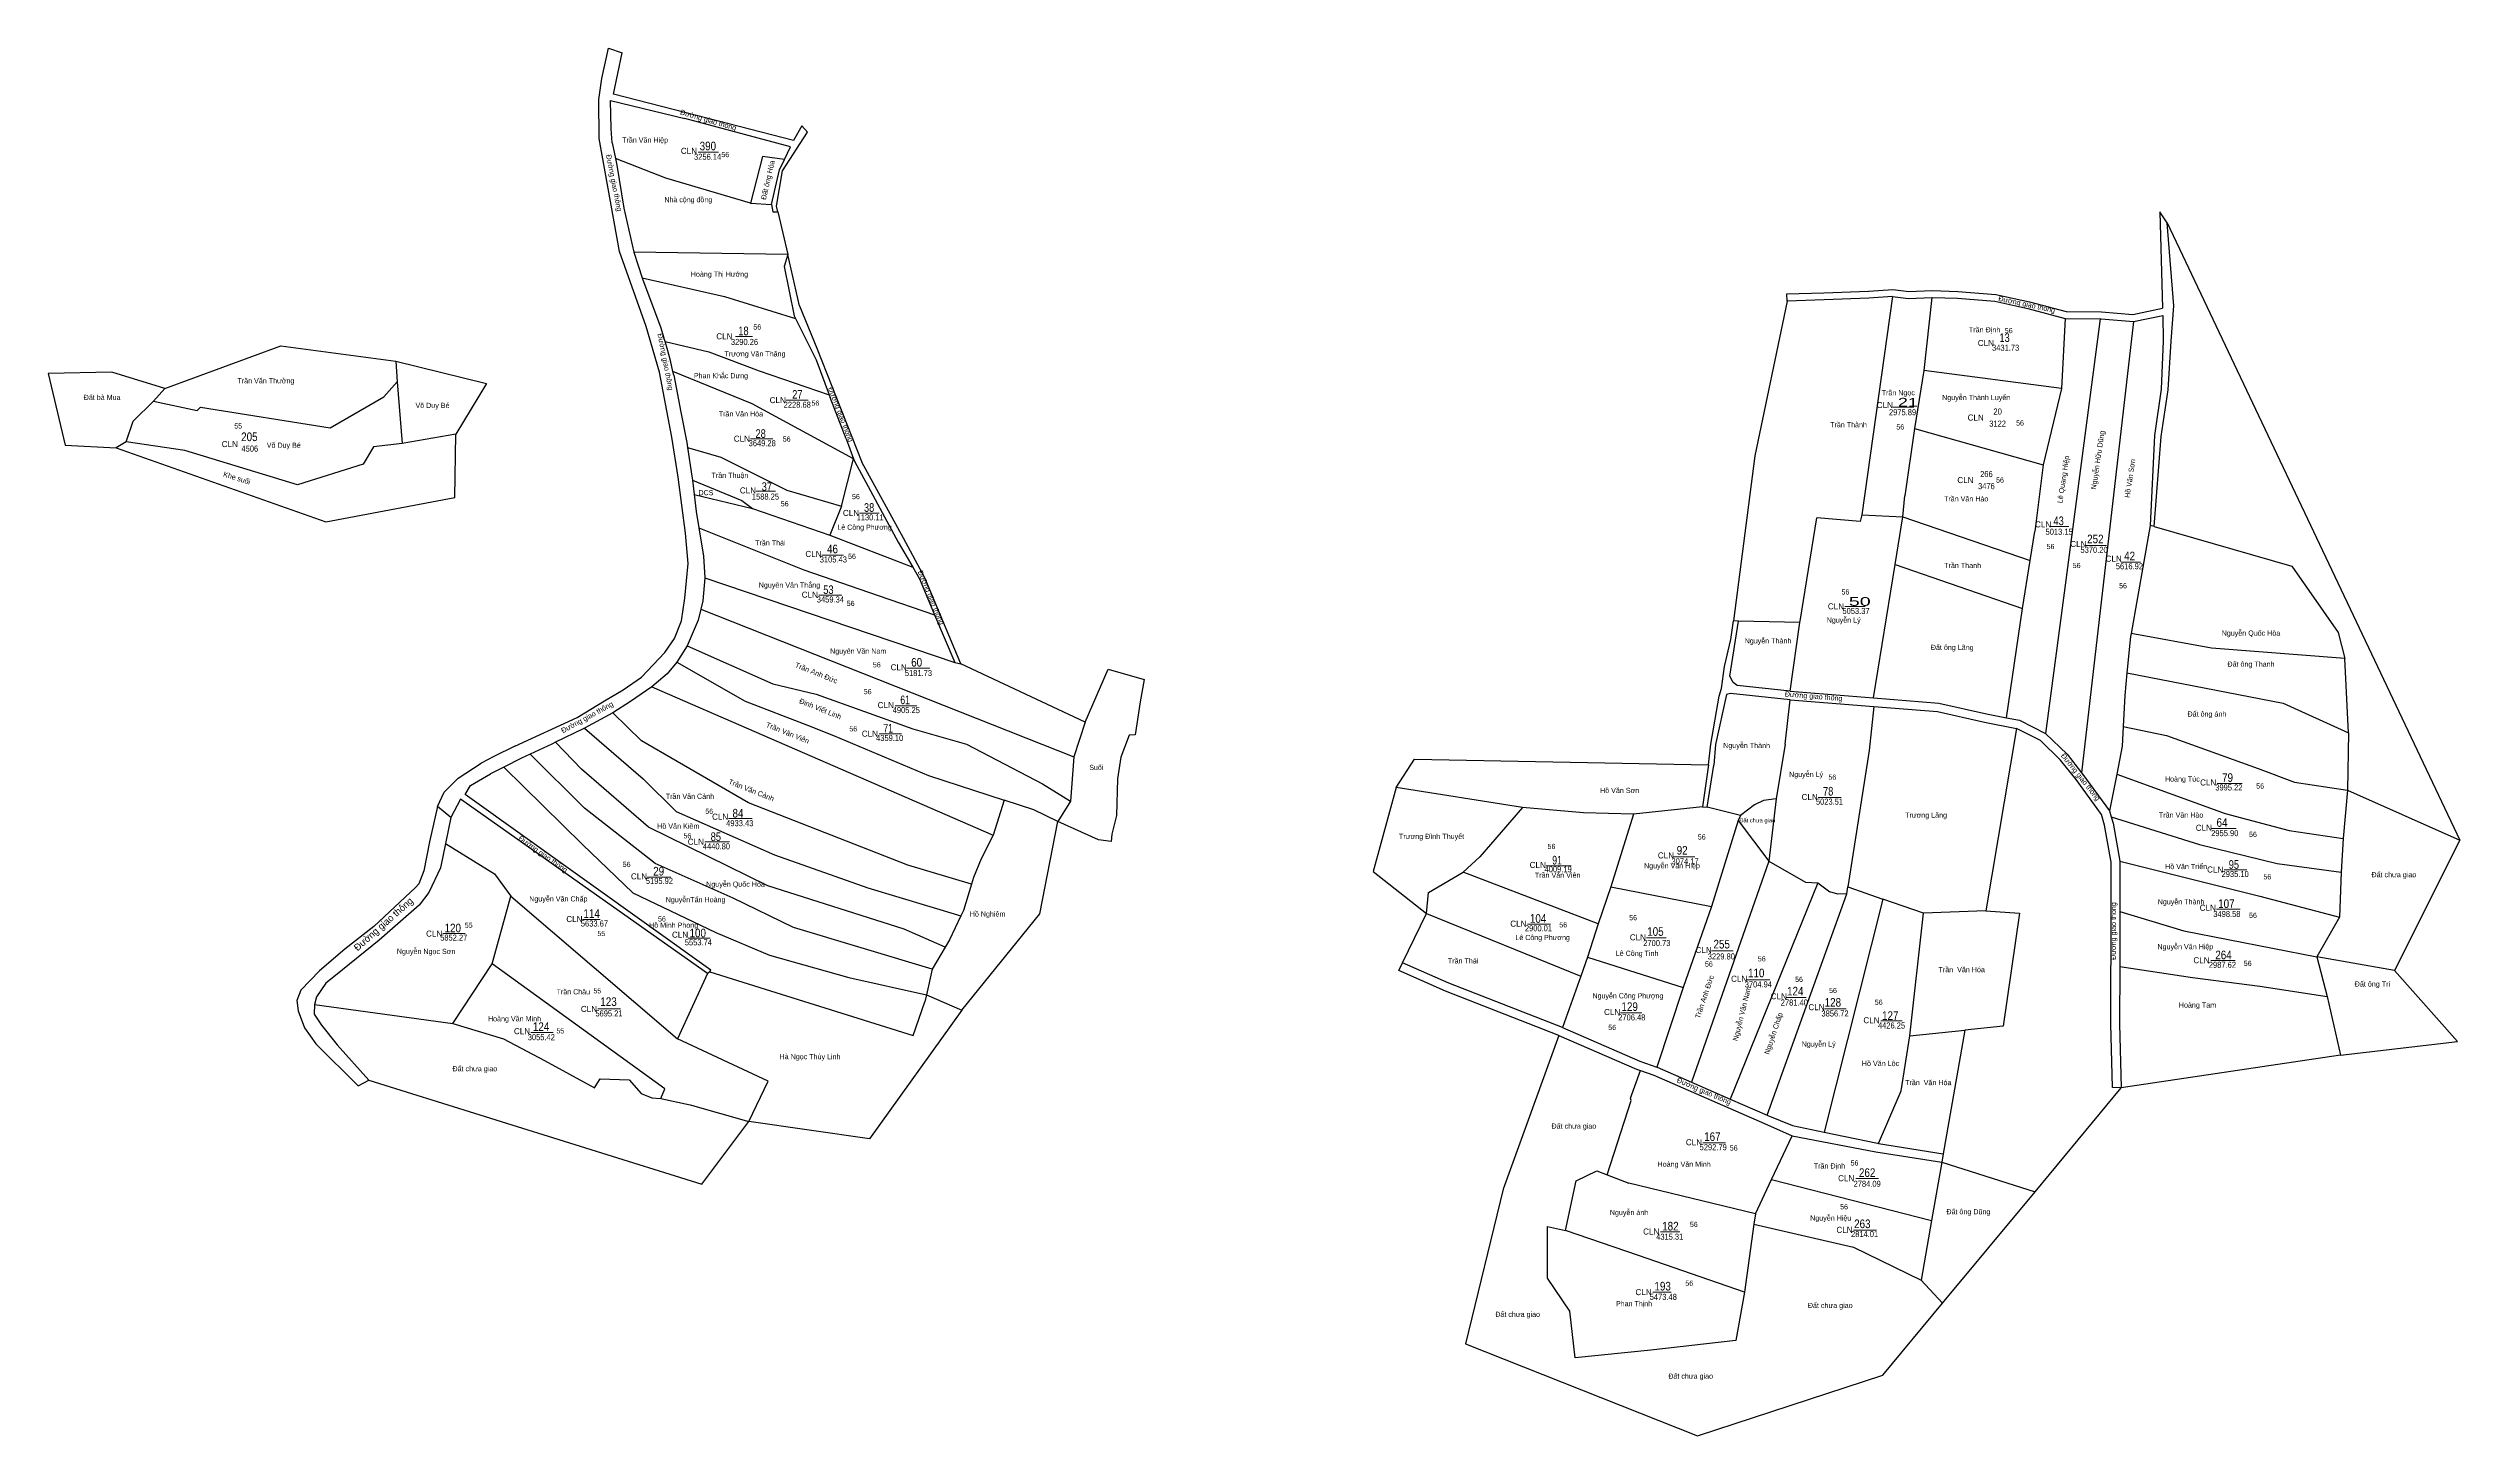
# Model space of a CAD drawing. Header units: metres. Extents: x 533586 to 535027, y 1848292 to 1849819.
# Drawn here: x 533632 to 535027, y 1848292 to 1849095 of the extents above; entities that cross this region are included whole.
import ezdxf
from ezdxf.enums import TextEntityAlignment as Align

# ---------------------------------------------------------------- set-up
doc = ezdxf.new("R2010")
doc.units = ezdxf.units.M
doc.header["$LTSCALE"] = 1.2
for name, color, linetype in [('13', 7, 'Continuous'), ('2', 7, 'Continuous'), ('22', 7, 'Continuous'), ('3', 7, 'Continuous'), ('4', 7, 'Continuous'), ('5', 7, 'Continuous'), ('7', 7, 'Continuous'), ('8', 7, 'Continuous')]:
    doc.layers.add(name, color=color, linetype=linetype)
doc.layers.add('6', color=7, linetype='Continuous', lineweight=25)
doc.layers.add('9', color=7, linetype='Continuous', lineweight=13)

msp = doc.modelspace()

# ---------------------------------------------------------------- linework, layer by layer
at = {"layer": '6'}
for p, q in [((533958.07, 1849040.02), (533959.96, 1849030.85)), ((534056.59, 1849023.71), (534071.01, 1849046.21)), ((534053.15, 1849003.4), (534056.59, 1849023.71)), ((534038, 1849005), (534050.16, 1849004.27)), ((534050.16, 1849004.27), (534051.03, 1849000)), ((534051.03, 1849000), (534053.94, 1849000)), ((534053.94, 1849000), (534053.15, 1849003.4)), ((534053.94, 1849000), (534059.66, 1848975.28)), ((534853.22, 1849000), (534854.73, 1848944.21)), ((534857.4, 1848993.65), (534853.22, 1849000)), ((534861.26, 1848945.72), (534857.4, 1848993.65)), ((534857.4, 1848993.65), (535026.61, 1848636.58)), ((534059.66, 1848975.28), (533970.56, 1848976.79)), ((533970.56, 1848976.79), (533973.09, 1848968.94)), ((533973.09, 1848968.94), (533975.39, 1848961.82)), ((534059.66, 1848975.28), (534057.45, 1848968.49)), ((534057.45, 1848968.49), (534063.29, 1848939.81)), ((534066.5, 1848945.74), (534059.66, 1848975.28)), ((534066.5, 1848945.74), (534076.4, 1848921.16)), ((534698.52, 1848951.13), (534680.78, 1848824.64)), ((534721.28, 1848950.48), (534716.66, 1848908.33)), ((533988.66, 1848925.03), (533988, 1848927.12)), ((534798.41, 1848938.28), (534796.22, 1848897.81)), ((534798.41, 1848938.28), (534818.67, 1848938.1)), ((534837.85, 1848936.54), (534807.9, 1848675.53)), ((534076.4, 1848921.16), (534102.51, 1848855.18)), ((533993.64, 1848905.52), (533993.18, 1848907.74)), ((534716.66, 1848908.33), (534711.29, 1848874.61)), ((534796.22, 1848897.81), (534716.66, 1848908.33)), ((533692.89, 1848890.43), (533699.27, 1848897.79)), ((534093.32, 1848868.61), (534084.18, 1848892.64)), ((534796.22, 1848897.81), (534785.75, 1848853.69)), ((534711.29, 1848874.61), (534705.7, 1848835.81)), ((534711.29, 1848874.61), (534785.75, 1848853.69)), ((533677, 1848867), (533671.22, 1848863.4)), ((534090.61, 1848829.82), (534097.66, 1848857.18)), ((534098.21, 1848855.74), (534123.45, 1848808.91)), ((534126.57, 1848811.14), (534102.51, 1848855.18)), ((534785.75, 1848853.69), (534780.77, 1848815.06)), ((534090.61, 1848829.82), (534084, 1848813)), ((534704.5, 1848823.58), (534705.7, 1848835.81)), ((534645.06, 1848763.18), (534654.83, 1848823.08)), ((534680.78, 1848824.64), (534704.5, 1848823.58)), ((534700.03, 1848795.95), (534704.5, 1848823.58)), ((534704.5, 1848823.58), (534778.11, 1848798.34)), ((534849.87, 1848817.9), (534847.5, 1848818.53)), ((534123.45, 1848808.91), (534131.9, 1848794.49)), ((534010.86, 1848800.72), (534011.71, 1848788.24)), ((534011.71, 1848788.24), (534156.26, 1848739.24)), ((534687.57, 1848718.9), (534700.03, 1848795.95)), ((534700.03, 1848795.95), (534773.67, 1848770.46)), ((534009.41, 1848770.24), (534225.11, 1848684.8)), ((534144.5, 1848766.9), (534156.26, 1848739.24)), ((534609.47, 1848763.29), (534606.51, 1848763.36)), ((534644.96, 1848762.45), (534609.47, 1848763.29)), ((534764.48, 1848707.33), (534773.67, 1848770.46)), ((534000, 1848746.72), (533995.42, 1848739.48)), ((534001.44, 1848749), (534000, 1848746.72)), ((534156.26, 1848739.24), (534159.81, 1848738.48)), ((534231.63, 1848704.83), (534159.81, 1848738.48)), ((534962.21, 1848698.66), (534960.17, 1848741.65)), ((533980.97, 1848725.19), (534178.44, 1848639.47)), ((534636.45, 1848692.12), (534639.35, 1848717.77)), ((534639.35, 1848717.77), (534687.83, 1848713.86)), ((534639.38, 1848722.79), (534687.57, 1848718.9)), ((534687.83, 1848713.86), (534685.13, 1848688.36)), ((534636.45, 1848692.12), (534631.17, 1848660.49)), ((534962.21, 1848698.66), (534961.59, 1848665.38)), ((534592.14, 1848680), (534588.61, 1848655.69)), ((534591.41, 1848655.54), (534595.21, 1848679.85)), ((534484.52, 1848655.33), (534411.51, 1848666.92)), ((533864.75, 1848649.61), (533861.76, 1848634.52)), ((534184.77, 1848659.65), (534178.44, 1848639.47)), ((534548.8, 1848651.56), (534535.67, 1848609.42)), ((534588.61, 1848655.69), (534548.8, 1848651.56)), ((534588.61, 1848655.69), (534591.41, 1848655.54)), ((534610.64, 1848650.82), (534591.41, 1848655.54)), ((534609.22, 1848647.78), (534593.82, 1848598.03)), ((534610.64, 1848650.82), (534609.22, 1848647.78)), ((534609.22, 1848647.78), (534626.94, 1848624.29)), ((534631.17, 1848660.49), (534626.94, 1848624.29)), ((534824.06, 1848653.54), (534825.07, 1848649.98)), ((534178.44, 1848639.47), (534171.43, 1848625.61)), ((534171.43, 1848625.61), (534167.06, 1848614.9)), ((534626.94, 1848624.29), (534582.22, 1848496.52)), ((534829.98, 1848624.26), (534829.99, 1848595.31)), ((534428.99, 1848593.97), (534430.27, 1848606.21)), ((534430.27, 1848606.21), (534450.27, 1848617.91)), ((534528.4, 1848588.06), (534450.27, 1848617.91)), ((534535.67, 1848609.42), (534528.4, 1848588.06)), ((534535.67, 1848609.42), (534593.82, 1848598.03)), ((534655.33, 1848611.75), (534604.61, 1848486.72)), ((534655.33, 1848611.75), (534662.29, 1848606.54)), ((534672.2, 1848605.37), (534672.69, 1848609.44)), ((533888.66, 1848564.93), (533899.4, 1848604)), ((533899.4, 1848604), (533995.93, 1848521.47)), ((534428.99, 1848593.97), (534518.32, 1848557.89)), ((534626.07, 1848477.32), (534672.2, 1848605.37)), ((534692.97, 1848602.43), (534659.04, 1848467.54)), ((534716.48, 1848594.3), (534692.97, 1848602.43)), ((534708.47, 1848523.3), (534716.48, 1848594.3)), ((534829.99, 1848595.31), (534829.94, 1848563.47)), ((533865.84, 1848530.35), (533888.66, 1848564.93)), ((534522.18, 1848568.87), (534577.52, 1848551.15)), ((534988.86, 1848561.05), (534944, 1848569)), ((534013.2, 1848559.36), (533995.93, 1848521.47)), ((534014.63, 1848560.27), (534013.2, 1848559.36)), ((533785.94, 1848541.44), (533865.84, 1848530.35)), ((534160.27, 1848538.22), (534106.96, 1848463.64)), ((534139.79, 1848547.05), (534160.27, 1848538.22)), ((534708.47, 1848523.3), (534740.45, 1848526.65)), ((534740.45, 1848526.65), (534727.92, 1848455.03)), ((534547.06, 1848487.27), (534552.81, 1848503.18)), ((533981.05, 1848487.46), (533986.2, 1848487.06)), ((534106.96, 1848463.64), (534037.08, 1848473.71)), ((534690.37, 1848461.01), (534727.92, 1848455.03)), ((534727.92, 1848455.03), (534727.06, 1848450.11)), ((534628.6, 1848440.09), (534721.17, 1848416.46)), ((534727.06, 1848450.11), (534721.17, 1848416.46)), ((534727.06, 1848450.11), (534781.01, 1848433.09)), ((534619.22, 1848420.29), (534546.09, 1848438)), ((534721.17, 1848416.46), (534715.14, 1848381.98)), ((534715.14, 1848381.98), (534727.48, 1848368.56))]:
    msp.add_line(p, q, dxfattribs=at)
for points in [[(533901.72, 1848690.91), (533937.82, 1848707.53), (533953.68, 1848717.02), (533964.43, 1848723.48), (533975, 1848730.71), (533988.51, 1848745), (533994.14, 1848753.2), (533998.1, 1848763.37), (534000, 1848776.58), (534002, 1848796.56), (534000.47, 1848814.16), (533996.2, 1848846.56), (533992.48, 1848869.71), (533985.5, 1848907.22), (533977.77, 1848933.68), (533962.36, 1848977.13), (533950.48, 1849042.41), (533950.44, 1849065.01), (533952.04, 1849077.09), (533956, 1849094.71), (533963.93, 1849092.06)], [(534000, 1849057.5), (533958.8, 1849068.06), (533963.93, 1849092.06)], [(533958.07, 1849040.02), (533957.4, 1849048.05), (533957.07, 1849064.49), (534000, 1849054.01)], [(534071.01, 1849046.21), (534067.78, 1849049.88), (534062.86, 1849041.4), (534000, 1849057.5)], [(534057.67, 1849030.31), (534061.26, 1849037.67), (534000, 1849054.01)], [(534057.67, 1849030.31), (534045, 1849032), (534038, 1849005), (533989.05, 1849019.56), (533959.96, 1849030.85)], [(533959.96, 1849030.85), (533960.75, 1849027.04), (533964.9, 1849002.18), (533970.56, 1848976.79)], [(534050.16, 1849004.27), (534054.77, 1849024.36), (534057.67, 1849030.31)], [(533975.39, 1848961.82), (534023, 1848951), (534064.01, 1848938.38)], [(533975.39, 1848961.82), (533975.78, 1848960.61), (533985.95, 1848933.59), (533988, 1848927.12)], [(534637.69, 1848948.27), (534637.42, 1848952.52), (534658.91, 1848953.13), (534684.72, 1848954.15), (534684.78, 1848954.14), (534698.75, 1848955.16), (534707.91, 1848953.97), (534721.54, 1848954.49), (534736.32, 1848954.04), (534758.23, 1848952.3), (534777.73, 1848947.96), (534798.95, 1848942.28), (534819.44, 1848942.09), (534837.59, 1848940.58), (534854.73, 1848944.21)], [(534637.69, 1848948.27), (534618.93, 1848858.77), (534606.51, 1848763.36)], [(534698.52, 1848951.13), (534684.76, 1848950.14), (534659.07, 1848949.13), (534637.69, 1848948.27)], [(534698.52, 1848951.13), (534698.63, 1848951.14), (534707.73, 1848949.95), (534721.28, 1848950.48), (534721.56, 1848950.49), (534736.1, 1848950.04), (534757.63, 1848948.34), (534776.77, 1848944.08), (534798.41, 1848938.28)], [(534849.87, 1848817.9), (534853.99, 1848870.11), (534857.91, 1848897.01), (534859.72, 1848925.3), (534861.26, 1848945.72)], [(534063.29, 1848939.81), (534064.01, 1848938.38), (534076, 1848914.38)], [(534818.67, 1848938.1), (534797.78, 1848779.51), (534787.03, 1848698.21)], [(534818.67, 1848938.1), (534819.26, 1848938.09), (534837.85, 1848936.54), (534854.92, 1848940.15), (534855.01, 1848925.34), (534853.93, 1848897.37), (534850.01, 1848870.55), (534847.5, 1848818.53)], [(533699.27, 1848897.79), (533766.47, 1848922.58), (533832.9, 1848913.64)], [(533832.9, 1848913.64), (533833.82, 1848901.74), (533836.57, 1848866.07)], [(533832.9, 1848913.64), (533885.36, 1848900.67), (533867.67, 1848871.36), (533836.57, 1848866.07)], [(533993.18, 1848907.74), (533991.88, 1848914.1), (533988.84, 1848924.48), (533988.66, 1848925.03)], [(533988.66, 1848925.03), (534014, 1848919), (534043, 1848908), (534083.58, 1848894.24)], [(534076, 1848914.38), (534083.58, 1848894.24), (534084.18, 1848892.64)], [(533699.27, 1848897.79), (533668.75, 1848907.35), (533631.92, 1848906.48), (533641.78, 1848864.98), (533671.22, 1848863.4)], [(533692.89, 1848890.43), (533718, 1848885), (533720, 1848887), (533795, 1848875), (533826, 1848893), (533833.82, 1848901.74)], [(534097.66, 1848857.18), (534039, 1848889), (533993.18, 1848907.74)], [(533993.64, 1848905.52), (533997.82, 1848884.16), (534001.27, 1848866.52)], [(533677, 1848867), (533681, 1848879), (533692.89, 1848890.43)], [(533671.22, 1848863.4), (533792.56, 1848820.73), (533867.09, 1848834.66), (533867.67, 1848871.36)], [(533836.57, 1848866.07), (533820, 1848864), (533814, 1848854), (533776, 1848842), (533711, 1848862), (533677, 1848867)], [(534001.27, 1848866.52), (534001.68, 1848863.74), (534004.18, 1848847.02)], [(534001.68, 1848863.74), (534021, 1848858), (534059, 1848839), (534090.61, 1848829.82)], [(534093.32, 1848868.61), (534097.66, 1848857.18), (534098.21, 1848855.74)], [(534004.18, 1848847.02), (534004.45, 1848844.81), (534005.48, 1848836.5), (534006.7, 1848826.62)], [(534004.45, 1848844.81), (534033, 1848833), (534039.22, 1848828.3)], [(534005.48, 1848836.5), (534039.22, 1848828.3), (534084, 1848813), (534131.9, 1848794.49)], [(534006.7, 1848826.62), (534008.23, 1848817.12), (534010.86, 1848800.72)], [(534008.23, 1848817.12), (534069, 1848793), (534112, 1848778), (534144.5, 1848766.9)], [(534680.78, 1848824.64), (534679.92, 1848820.89), (534654.83, 1848823.08)], [(534773.67, 1848770.46), (534778.11, 1848798.34), (534780.77, 1848815.06)], [(534847.5, 1848818.53), (534836.49, 1848756.12), (534836.18, 1848754.34), (534834.11, 1848733.25), (534832.83, 1848720.25), (534831.93, 1848702.22), (534831.37, 1848690.92)], [(534849.87, 1848817.9), (534929.49, 1848794.98), (534956.37, 1848756.74), (534960.17, 1848741.65)], [(534159.81, 1848738.48), (534138.8, 1848788.27), (534126.57, 1848811.14)], [(534011.71, 1848788.24), (534010.57, 1848774.89), (534009.41, 1848770.24)], [(534131.9, 1848794.49), (534135.87, 1848787.7), (534144.5, 1848766.9)], [(534009.41, 1848770.24), (534007.8, 1848763.81), (534001.44, 1848749)], [(534592.14, 1848680), (534593.44, 1848691.97), (534598.36, 1848719.88), (534599.63, 1848724.19), (534601.32, 1848737.03), (534604.95, 1848752.68), (534606.51, 1848763.36)], [(534639.38, 1848722.79), (534608.63, 1848726.03), (534606.3, 1848727.75), (534604.43, 1848731.46), (534609.47, 1848763.29)], [(534639.38, 1848722.79), (534644.96, 1848762.45), (534645.06, 1848763.18)], [(534001.44, 1848749), (534051, 1848727), (534076, 1848721), (534132, 1848701), (534163, 1848692), (534207, 1848669), (534223.05, 1848659.04)], [(534960.17, 1848741.65), (534882.98, 1848747.58), (534836.49, 1848756.12)], [(533995.42, 1848739.48), (533989.83, 1848732.7), (533980.97, 1848725.19)], [(533995.42, 1848739.48), (534035, 1848717), (534071, 1848703), (534086, 1848697), (534141, 1848674), (534184.77, 1848659.65)], [(534231.63, 1848704.83), (534244.99, 1848735.41), (534265.69, 1848729.49), (534263.42, 1848716.53), (534260.45, 1848697.5), (534257.14, 1848697.2), (534252.22, 1848684.47), (534250.38, 1848672.03), (534249.74, 1848650.69), (534247.01, 1848639.88), (534246.74, 1848635.65), (534239.38, 1848636.63), (534215.9, 1848647.21)], [(534834.11, 1848733.25), (534924.46, 1848715.8), (534962.21, 1848698.66)], [(533980.97, 1848725.19), (533968.73, 1848716.73), (533958.41, 1848710.26), (533942.08, 1848701.34), (533941.2, 1848700.86), (533925.34, 1848693.15), (533923.2, 1848692.11), (533910.71, 1848686.29), (533905.59, 1848683.91), (533895.33, 1848678.76), (533887.66, 1848674.9)], [(534639.35, 1848717.77), (534604.82, 1848721.4), (534602.49, 1848720.86), (534596.18, 1848691.86), (534595.21, 1848679.85)], [(534687.57, 1848718.9), (534725.38, 1848715.85), (534752.81, 1848709.58), (534764.48, 1848707.33), (534771.94, 1848705.89), (534787.03, 1848698.21), (534799.46, 1848686.18), (534807.9, 1848675.53), (534808.67, 1848674.56), (534824.06, 1848653.54)], [(534165.88, 1848611.04), (534129, 1848622), (534037, 1848658), (533975, 1848694), (533958.41, 1848710.26)], [(534231.63, 1848704.83), (534225.11, 1848684.8), (534223.05, 1848659.04), (534215.9, 1848647.21)], [(534687.83, 1848713.86), (534724.62, 1848710.89), (534751.77, 1848704.68), (534770.3, 1848701.11)], [(533901.72, 1848690.91), (533889.63, 1848684.84), (533882.21, 1848681.11)], [(534150.75, 1848574.67), (534127, 1848585), (534048, 1848610), (533979, 1848644), (533940.37, 1848677.64), (533925.34, 1848693.15)], [(533942.08, 1848701.34), (533976, 1848672), (533995, 1848653), (534052, 1848628), (534106, 1848609), (534159.78, 1848592.76)], [(534770.3, 1848701.11), (534752.53, 1848595.67), (534716.48, 1848594.3)], [(534830.86, 1848493.18), (534825.85, 1848493.37), (534824.9, 1848530.25), (534824.99, 1848597.97), (534824.98, 1848623.82), (534821.22, 1848645.25), (534819.5, 1848651.3), (534804.69, 1848671.52), (534795.74, 1848682.82), (534784.09, 1848694.09), (534770.3, 1848701.11)], [(534831.37, 1848690.92), (534828.19, 1848674.65), (534824.06, 1848653.54)], [(534831.93, 1848702.22), (534857, 1848697), (534910, 1848678), (534931, 1848670), (534961.59, 1848665.38)], [(534013.2, 1848559.36), (533870.39, 1848660.22), (533864.75, 1848649.61), (533857.06, 1848656.06), (533860.93, 1848664.3), (533868.95, 1848672.36), (533882.21, 1848681.11)], [(533895.33, 1848678.76), (533941, 1848634), (533970, 1848606), (534018, 1848583), (534049, 1848570), (534095, 1848557), (534139.79, 1848547.05)], [(534143.04, 1848561.78), (534063, 1848586), (534028, 1848603), (533983, 1848623), (533942, 1848655), (533910.71, 1848686.29)], [(534411.51, 1848666.92), (534422.15, 1848683.33), (534592.14, 1848680)], [(534685.13, 1848688.36), (534672.69, 1848609.44), (534692.97, 1848602.43)], [(534014.63, 1848560.27), (534015.04, 1848561.28), (533872.97, 1848662.86), (533876.12, 1848668.03), (533887.66, 1848674.9)], [(534411.51, 1848666.92), (534398.15, 1848618.37), (534428.99, 1848593.97)], [(534828.19, 1848674.65), (534891, 1848652), (534928, 1848642), (534959.11, 1848637.55)], [(534961.59, 1848665.38), (534959.11, 1848637.55), (534958, 1848618)], [(534961.59, 1848665.38), (535026.61, 1848636.58), (534988.86, 1848561.05)], [(533857.06, 1848656.06), (533852.51, 1848635.48), (533849.09, 1848618.76), (533846.29, 1848611.32), (533844.33, 1848609.12), (533820.2, 1848586.45), (533803.46, 1848573.42), (533788.8, 1848560.84), (533778.02, 1848549.64), (533775.7, 1848543.64), (533776.44, 1848537.84), (533780.09, 1848527.95), (533786.74, 1848518.6), (533811.11, 1848494.37), (533817.26, 1848497.64)], [(534215.9, 1848647.21), (534202, 1848654), (534184.77, 1848659.65)], [(534484.52, 1848655.33), (534459.9, 1848626.77), (534450.27, 1848617.91)], [(534548.8, 1848651.56), (534519.81, 1848652.4), (534484.52, 1848655.33)], [(534631.17, 1848660.49), (534623.9, 1848659.36), (534618.79, 1848656.99), (534610.64, 1848650.82)], [(534825.07, 1848649.98), (534876, 1848634), (534921, 1848623), (534958, 1848618)], [(534825.07, 1848649.98), (534826.1, 1848646.37), (534829.98, 1848624.26)], [(533861.76, 1848634.52), (533858.88, 1848620.41), (533852.07, 1848606.12), (533846.49, 1848598.95), (533823.36, 1848578.6), (533798.04, 1848558.13), (533792.55, 1848553.79), (533787.03, 1848545.75), (533785.94, 1848541.44)], [(533861.76, 1848634.52), (533890, 1848617), (533899.4, 1848604)], [(534160.27, 1848538.22), (534205.37, 1848593.81), (534215.9, 1848647.21)], [(534626.94, 1848624.29), (534648.19, 1848612.27), (534655.33, 1848611.75)], [(534829.98, 1848624.26), (534911, 1848604), (534957, 1848592)], [(534167.06, 1848614.9), (534165.88, 1848611.04), (534161.24, 1848595.86)], [(534672.2, 1848605.37), (534666.94, 1848605.17), (534662.29, 1848606.54)], [(534958, 1848618), (534957, 1848592), (534944, 1848569), (534950, 1848546)], [(534161.24, 1848595.86), (534159.78, 1848592.76), (534153.19, 1848578.75)], [(534413.03, 1848561.04), (534415.21, 1848565.54), (534428.99, 1848593.97)], [(534593.82, 1848598.03), (534577.52, 1848551.15), (534562.28, 1848505.24)], [(534752.53, 1848595.67), (534772.04, 1848594.22), (534762.47, 1848528.82), (534740.45, 1848526.65)], [(534829.99, 1848595.31), (534867, 1848584), (534944, 1848569)], [(534153.19, 1848578.75), (534150.75, 1848574.67), (534143.04, 1848561.78)], [(534528.4, 1848588.06), (534522.18, 1848568.87), (534518.32, 1848557.89), (534507.66, 1848528.04)], [(533986.2, 1848487.06), (533988.61, 1848492.56), (533888.66, 1848564.93)], [(534507.66, 1848528.04), (534441.9, 1848553.72), (534415.21, 1848565.54)], [(534014.63, 1848560.27), (534132.07, 1848523.5), (534138.89, 1848542.96)], [(534143.04, 1848561.78), (534139.79, 1848547.05), (534138.89, 1848542.96)], [(534505.6, 1848523.49), (534439.98, 1848549.1), (534413.03, 1848561.04)], [(534829.94, 1848563.47), (534829.9, 1848530.31), (534830.86, 1848493.18)], [(534829.94, 1848563.47), (534872, 1848557), (534911, 1848552), (534950, 1848546)], [(534957.69, 1848512.12), (535025.23, 1848519.91), (534988.86, 1848561.05)], [(533785.94, 1848541.44), (533785.81, 1848535.84), (533789.96, 1848529.54), (533798.93, 1848518.09), (533817.26, 1848497.64)], [(534950, 1848546), (534957.69, 1848512.12), (534830.86, 1848493.18)], [(533865.84, 1848530.35), (533895.21, 1848521.55), (533918.91, 1848508.92), (533947.78, 1848493.29), (533951.08, 1848498.34), (533967.86, 1848497.75), (533974.81, 1848489.9), (533981.05, 1848487.46)], [(534505.6, 1848523.49), (534473.38, 1848434.63), (534451.67, 1848345.13), (534585.75, 1848291.87), (534692.89, 1848326.85), (534727.48, 1848368.56)], [(534505.6, 1848523.49), (534550.55, 1848503.94), (534552.81, 1848503.18), (534560.6, 1848500.54), (534624.59, 1848472.52), (534640.57, 1848465.4), (534688.87, 1848456.19), (534727.06, 1848450.11)], [(534507.66, 1848528.04), (534552.35, 1848508.6), (534562.28, 1848505.24), (534562.4, 1848505.2), (534582.22, 1848496.52)], [(534690.37, 1848461.01), (534703.59, 1848491.48), (534708.47, 1848523.3)], [(534037.08, 1848473.71), (534048.32, 1848497.11), (533995.93, 1848521.47)], [(533817.26, 1848497.64), (534009.95, 1848437.42), (534037.08, 1848473.71)], [(534582.22, 1848496.52), (534604.61, 1848486.72), (534626.07, 1848477.32)], [(533986.2, 1848487.06), (534003.2, 1848483.34), (534037.08, 1848473.71)], [(534533.44, 1848442.88), (534547.36, 1848485.88), (534547.06, 1848487.27)], [(534727.48, 1848368.56), (534781.01, 1848433.09), (534830.86, 1848493.18)], [(534626.07, 1848477.32), (534626.53, 1848477.12), (534640.72, 1848471.37), (534659.04, 1848467.54), (534689.77, 1848461.11), (534690.37, 1848461.01)], [(534619.22, 1848420.29), (534628.6, 1848440.09), (534640.57, 1848465.4)], [(534509.49, 1848410.64), (534515.68, 1848439.34), (534527.62, 1848445.13)], [(534527.62, 1848445.13), (534533.44, 1848442.88), (534546.09, 1848438)], [(534613, 1848375), (534608, 1848347), (534558.68, 1848341.48), (534515, 1848337), (534512, 1848364), (534499, 1848383), (534499, 1848413), (534509.49, 1848410.64)], [(534613, 1848375), (534551.55, 1848396.17), (534509.49, 1848410.64)], [(534619.22, 1848420.29), (534618.39, 1848414.23), (534613, 1848375)], [(534618.39, 1848414.23), (534676, 1848401), (534715.14, 1848381.98)]]:
    msp.add_lwpolyline(points, dxfattribs=at)
at = {"layer": '9'}
for p, q in [((534007.79, 1849034.65), (534019.55, 1849034.62)), ((534029.4, 1848927.84), (534039.22, 1848927.84)), ((534058.79, 1848891.06), (534071.4, 1848891.06)), ((534698.79, 1848886.95), (534710.94, 1848886.95)), ((534038.04, 1848868.63), (534050.96, 1848868.63)), ((534041.44, 1848838.37), (534052.48, 1848838.37)), ((534101.13, 1848825.76), (534112.5, 1848825.76)), ((534790.08, 1848818.06), (534800.53, 1848818.06)), ((534079.36, 1848801.44), (534091.95, 1848801.44)), ((534810.33, 1848806.92), (534822.31, 1848806.92)), ((534830.79, 1848797.43), (534841.88, 1848797.43)), ((534077.68, 1848778.18), (534090.98, 1848778.18)), ((534670.88, 1848771.66), (534682.82, 1848771.66)), ((534128.35, 1848735.97), (534141.77, 1848735.97)), ((534121.76, 1848714.24), (534134.34, 1848714.24)), ((534112.42, 1848697.92), (534125.45, 1848697.92)), ((534886.21, 1848669.36), (534900.68, 1848669.36)), ((534025.26, 1848649.09), (534038.94, 1848649.09)), ((534655.63, 1848661.1), (534668.85, 1848661.1)), ((534011.57, 1848635.58), (534025.93, 1848635.58)), ((534883.12, 1848643.15), (534897.38, 1848643.15)), ((534498.18, 1848621.69), (534512.63, 1848621.69)), ((534571.81, 1848626.86), (534584.31, 1848626.86)), ((533978.24, 1848615.06), (533992, 1848615.06)), ((534890.27, 1848619.33), (534903.37, 1848619.33)), ((534885.87, 1848596.63), (534899.62, 1848596.63)), ((533860.12, 1848582.47), (533872.96, 1848582.47)), ((533940.97, 1848590.66), (533951.17, 1848590.66)), ((534002.01, 1848579.77), (534014.82, 1848579.77)), ((534487.43, 1848587.9), (534500.67, 1848587.9)), ((534556.21, 1848580.06), (534567.67, 1848580.06)), ((534593.78, 1848572.37), (534606.44, 1848572.37)), ((534882.64, 1848566.96), (534896.7, 1848566.96)), ((534614.3, 1848555.72), (534627.6, 1848555.72)), ((533949.77, 1848538.85), (533962.85, 1848538.85)), ((534541.24, 1848536.65), (534553.6, 1848536.65)), ((534637.05, 1848545.37), (534648.68, 1848545.37)), ((534659.22, 1848538.89), (534671.78, 1848538.89)), ((533911.04, 1848525.26), (533923.86, 1848525.26)), ((534691.75, 1848531.9), (534704.07, 1848531.9)), ((534588.9, 1848461.36), (534601.95, 1848461.36)), ((534677.37, 1848440.78), (534690.51, 1848440.78)), ((534675.89, 1848410.88), (534689.37, 1848410.88)), ((534564.34, 1848409.88), (534575.59, 1848409.88)), ((534559.98, 1848375), (534570.6, 1848375))]:
    msp.add_line(p, q, dxfattribs=at)

# ---------------------------------------------------------------- texts
at = {"layer": '13'}
for s, width, p in [('20', 0.95, (534759.335, 1848882.76)), ('3122', 0.9, (534759.32, 1848875.76)), ('3476', 0.9, (534752.85, 1848839.58)), ('266', 0.9, (534752.85, 1848846.58))]:
    msp.add_text(s, height=3.5, dxfattribs=dict(at, width=width)).set_placement(p, align=Align.CENTER)
for p in [(534751.34, 1848879.26), (534745.39, 1848843.08)]:
    msp.add_text('CLN', height=3.5, dxfattribs=at).set_placement(p, align=Align.RIGHT)
at = {"layer": '2'}
for s, height, width, p in [('Trần Văn Hiệp', 3, 0.9, (533977.105, 1849040.09)), ('Nhà cộng đồng', 3, 0.85, (534002.09, 1849005.59)), ('Hoàng Thị Hướng', 3, 0.9, (534020.11, 1848962.47)), ('Trần Định', 3, 0.95, (534751.81, 1848930.3)), ('Trương Văn Thăng', 3, 0.9, (534040.71, 1848916.35)), ('Phan Khắc Dưng', 3, 0.85, (534020.995, 1848903.74)), ('Trần Văn Hòa', 3, 0.9, (534032.52, 1848881.65)), ('Trần Ngọc', 3, 0.9, (534701.89, 1848893.89)), ('Nguyễn Thành Luyến', 3, 0.9, (534746.945, 1848891.11)), ('Trần Thành', 3, 0.9, (534673.1, 1848875.36)), ('Trần Thuận', 3, 0.9, (534026.165, 1848846.08)), ('DCS', 3, 0.85, (534012.3, 1848836.06)), ('Trần Văn Hào', 3, 0.9, (534741.155, 1848832.48)), ('Lê Công Phương', 3, 0.85, (534104.045, 1848816.06)), ('Trần Thái', 3, 0.9, (534049.565, 1848807)), ('Trần Thanh', 3, 0.9, (534739.1, 1848793.92)), ('Nguyên Văn Thắng', 3, 0.9, (534060.615, 1848782.59)), ('Nguyễn Lý', 3, 0.9, (534670.3, 1848762.35)), ('Nguyên Văn Nam', 3, 0.9, (534100.35, 1848744.39)), ('Nguyễn Thành', 3, 0.9, (534626.525, 1848750.32)), ('Đất ông Lãng', 3, 0.9, (534733.085, 1848746.53)), ('Nguyễn Quốc Hòa', 3, 0.9, (534905.85, 1848754.81)), ('Đất ông Thanh', 3, 0.9, (534905.875, 1848736.85)), ('Đất ông ánh', 3, 0.9, (534880.37, 1848707.99)), ('Nguyễn Thành', 3, 0.9, (534614.165, 1848689.78)), ('Nguyễn Lý', 3, 0.9, (534648.57, 1848673.06)), ('Trần Văn Cảnh', 3, 0.9, (534003.02, 1848660.4)), ('Hồ Văn Sơn', 3, 0.9, (534540.725, 1848663.77)), ('Hoàng Túc', 3, 0.9, (534866.18, 1848670.39)), ('Đất chưa giao', 2.4, 0.9, (534620.33, 1848646.77)), ('Trương Lãng', 3, 0.9, (534717.945, 1848649.47)), ('Trần Văn Hào', 3, 0.9, (534865.475, 1848649.55)), ('Hồ Văn Kiềm', 3, 0.95, (533996.285, 1848643.15)), ('Trương Đình Thuyết', 3, 0.95, (534431.965, 1848637.18)), ('Nguyễn Văn Hiệp', 3, 0.9, (534570.99, 1848620.2)), ('Hồ Văn Triển', 3, 0.9, (534868.365, 1848619.73)), ('Nguyễn Quốc Hòa', 3, 0.9, (534029.42, 1848609.52)), ('Trần Văn Viên', 3, 0.9, (534504.905, 1848614.73)), ('Đất chưa giao', 3, 0.9, (534988.47, 1848615.04)), ('Nguyễn Văn Chấp', 3, 0.9, (533926.955, 1848601.03)), ('NguyễnTấn Hoàng', 3, 0.9, (534006.31, 1848600.58)), ('Hồ Nghiêm', 3, 0.9, (534175.185, 1848592.3)), ('Nguyễn Thành', 3, 0.9, (534865.415, 1848599.34)), ('Hồ Minh Phong', 3, 0.9, (533993.62, 1848585.83)), ('Lê Công Phương', 3, 0.85, (534496.215, 1848578.68)), ('Nguyễn Ngọc Sơn', 3, 0.9, (533850.47, 1848570.63)), ('Trần Thái', 3, 0.9, (534450.235, 1848565.15)), ('Lê Công Tinh', 3, 0.9, (534550.825, 1848569.51)), ('Nguyễn Văn Hiệp', 3, 0.9, (534867.91, 1848573.36)), ('Trần Châu', 3, 0.85, (533935.61, 1848547.27)), ('Trần  Văn Hóa', 3, 0.9, (534738.56, 1848560.1)), ('Đất ông Trí', 3, 0.95, (534976.2, 1848551.78)), ('Nguyễn Công Phượng', 3, 0.85, (534545.545, 1848544.93)), ('Hoàng Tam', 3, 0.9, (534874.925, 1848539.63)), ('Hoàng Văn Minh', 3, 0.9, (533901.58, 1848531.66)), ('Hà Ngọc Thùy Linh', 3, 0.9, (534072.5, 1848509.77)), ('Nguyễn Lý', 3, 0.9, (534655.83, 1848517.04)), ('Hồ Văn Lộc', 3, 0.9, (534691.6, 1848505.82)), ('Đất chưa giao', 3, 0.9, (533878.63, 1848502.78)), ('Trần  Văn Hóa', 3, 0.9, (534719.22, 1848494.74)), ('Đất chưa giao', 3, 0.9, (534514.25, 1848469.56)), ('Hoàng Văn Minh', 3, 0.9, (534578.02, 1848447.5)), ('Trần Định', 3, 0.95, (534662.07, 1848446.52)), ('Nguyễn ánh', 3, 0.9, (534546.18, 1848419.55)), ('Nguyễn Hiệu', 3, 0.9, (534662.815, 1848416.39)), ('Đất ông Dũng', 3, 0.9, (534742.42, 1848420.02)), ('Phan Thịnh', 3, 0.85, (534549.045, 1848366.85)), ('Đất chưa giao', 3, 0.9, (534662.53, 1848365.79)), ('Đất chưa giao', 3, 0.9, (534481.74, 1848360.68)), ('Đất chưa giao', 3, 0.9, (534581.8, 1848324.9))]:
    msp.add_text(s, height=height, dxfattribs=dict(at, width=width)).set_placement(p, align=Align.CENTER)
for s, rotation, width, p in [('Đất ông Hòa', 77.076, 0.95, (534049.546, 1849018.125)), ('Nguyễn Hữu Dũng', 81.469, 0.9, (534818.714, 1848856.222)), ('Lê Quang Hiệp', 81.469, 0.9, (534798.76, 1848845.012)), ('Hồ Văn Sơn', 81.469, 0.9, (534837.362, 1848845.592)), ('Trần Văn Viên', 338.171, 0.95, (534059.012, 1848697.177)), ('Trần Văn Cảnh', 338.171, 0.9, (534038.027, 1848664.042)), ('Nguyễn Văn Nam', 76, 0.9, (534612.881, 1848535.832)), ('Nguyễn Chấp', 71.307, 0.9, (534631.128, 1848524.204))]:
    msp.add_text(s, height=3, rotation=rotation, dxfattribs=dict(at, width=width)).set_placement(p, align=Align.CENTER)
at = {"layer": '2', "width": 0.9}
for s, p in [('Trần Văn Thường', (533741.34, 1848900.81)), ('Đất bà Mua', (533652.44, 1848891.17)), ('Võ Duy Bé', (533844.31, 1848886.53)), ('Võ Duy Bé', (533758.3, 1848863.51))]:
    msp.add_text(s, height=3, dxfattribs=at).set_placement(p)
at = {"layer": '2'}
for s, rotation, p in [('Trần Anh Đức', 338.171, (534075.597, 1848731.853)), ('Đinh Viết Linh', 338.171, (534077.912, 1848711.07)), ('Trần Anh Đức', 71.307, (534591.2, 1848545.364))]:
    msp.add_text(s, height=3, rotation=rotation, dxfattribs=at).set_placement(p, align=Align.CENTER)
at = {"layer": '22', "width": 0.95}
msp.add_text('Khe suối', height=3, rotation=342.897, dxfattribs=at).set_placement((533740.564, 1848844.591), align=Align.CENTER)
at = {"layer": '22', "width": 0.85}
msp.add_text('Suối', height=3, dxfattribs=at).set_placement((534238.07, 1848677.08), align=Align.CENTER)
at = {"layer": '3'}
for p in [(534007.16, 1849033.57), (534027.65, 1848926.28), (534757.22, 1848922.4), (534058.51, 1848889.35), (534698.8, 1848886.49), (533741.63, 1848863.91), (534037.76, 1848867.03), (534041.27, 1848837.09), (534100.89, 1848824.08), (534790.35, 1848817.44), (534079.18, 1848800.35), (534810.7, 1848806.12), (534831.13, 1848797.61), (534077.06, 1848776.79), (534670.5, 1848770.02), (534128.47, 1848734.77), (534121, 1848712.89), (534111.81, 1848696.35), (534655.32, 1848659.72), (534885.79, 1848668.13), (534025.2, 1848648.29), (534011.13, 1848633.82), (534883.28, 1848641.91), (534498.05, 1848620.41), (534572.19, 1848625.91), (534889.84, 1848617.75), (533978.29, 1848613.81), (533940.91, 1848589.09), (534885.56, 1848595.65), (533859.8, 1848580.68), (534002.02, 1848580.06), (534486.85, 1848586.44), (534555.97, 1848578.53), (534593.97, 1848571.2), (534881.93, 1848565.28), (534614.53, 1848554.55), (533949.34, 1848537.1), (534541.07, 1848535.3), (534637.45, 1848544.46), (534659.27, 1848538.13), (533910.61, 1848524.24), (534691.06, 1848530.55), (534588.4, 1848459.98), (534676.43, 1848439.18), (534563.69, 1848408.31), (534675.47, 1848409.28), (534559.26, 1848373.25)]:
    msp.add_text('CLN', height=3.5, dxfattribs=at).set_placement(p, align=Align.RIGHT)
at = {"layer": '4'}
for s, width, p in [('390', 0.85, (534013.415, 1849035.63)), ('18', 0.8, (534034, 1848928.65)), ('13', 0.8, (534763.375, 1848924.76)), ('27', 0.8, (534065.15, 1848891.88)), ('21', 1.55, (534707.46, 1848887.4)), ('205', 0.85, (533748.26, 1848867.38)), ('28', 0.8, (534043.96, 1848869.25)), ('37', 0.8, (534047.52, 1848838.56)), ('38', 0.8, (534106.66, 1848826.46)), ('43', 0.8, (534794.635, 1848818.77)), ('46', 0.85, (534085.495, 1848802.47)), ('252', 0.85, (534815.855, 1848808.26)), ('42', 0.85, (534835.66, 1848798.41)), ('53', 0.8, (534083.115, 1848778.91)), ('50', 1.7, (534679.61, 1848772.1)), ('60', 0.85, (534134.18, 1848736.9)), ('61', 0.75, (534127.5, 1848715.17)), ('71', 0.75, (534117.7, 1848698.77)), ('78', 0.8, (534661.33, 1848662.31)), ('79', 0.85, (534892.3, 1848670.22)), ('84', 0.85, (534030.82, 1848649.59)), ('64', 0.85, (534889.11, 1848644.21)), ('85', 0.8, (534018.025, 1848636.02)), ('29', 0.85, (533984.97, 1848616.04)), ('91', 0.75, (534504.54, 1848622.42)), ('92', 0.85, (534576.88, 1848628.13)), ('95', 0.8, (534895.975, 1848619.93)), ('114', 0.85, (533946.195, 1848591.53)), ('104', 0.85, (534493.575, 1848588.68)), ('107', 0.85, (534891.625, 1848597.25)), ('120', 0.85, (533865.875, 1848583.17)), ('100', 0.85, (534007.545, 1848580.27)), ('105', 0.85, (534561.42, 1848581.14)), ('255', 0.85, (534599.76, 1848573.82)), ('264', 0.85, (534889.975, 1848567.57)), ('110', 0.85, (534619.725, 1848557.14)), ('124', 0.85, (534642.295, 1848546.63)), ('123', 0.85, (533955.97, 1848540.57)), ('129', 0.85, (534546.535, 1848537.67)), ('128', 0.85, (534664.055, 1848540.17)), ('127', 0.85, (534697.245, 1848532.49)), ('124', 0.85, (533916.945, 1848526.1)), ('167', 0.85, (534594.365, 1848462.45)), ('262', 0.85, (534683.875, 1848441.64)), ('182', 0.85, (534570.075, 1848410.66)), ('263', 0.85, (534681.08, 1848412.02)), ('193', 0.85, (534565.61, 1848375.94))]:
    msp.add_text(s, height=5, dxfattribs=dict(at, width=width)).set_placement(p, align=Align.CENTER)
at = {"layer": '5'}
for s, width, p in [('3256.14', 0.9, (534013.27, 1849030.13)), ('3290.26', 0.9, (534034.605, 1848923.02)), ('3431.73', 0.9, (534763.985, 1848919.67)), ('2228.68', 0.9, (534065.095, 1848886.68)), ('2975.89', 0.9, (534704.355, 1848882.35)), ('4506', 0.9, (533748.505, 1848861.31)), ('3649.28', 0.9, (534044.845, 1848864.43)), ('1588.25', 0.9, (534046.71, 1848833.54)), ('1130.11', 0.85, (534107.29, 1848821.51)), ('5013.15', 0.9, (534794.91, 1848813.2)), ('5370.20', 0.9, (534815.11, 1848802.73)), ('3105.43', 0.9, (534085.985, 1848797.16)), ('5616.92', 0.9, (534835.555, 1848793.24)), ('3459.34', 0.9, (534084.28, 1848774.01)), ('5053.37', 0.9, (534677.425, 1848767.36)), ('5181.73', 0.9, (534135.195, 1848731.44)), ('4905.25', 0.9, (534128.17, 1848710)), ('4359.10', 0.9, (534118.56, 1848693.89)), ('3995.22', 0.9, (534893.055, 1848665.25)), ('4933.43', 0.9, (534031.865, 1848644.59)), ('5023.51', 0.85, (534662.09, 1848657.06)), ('4440.80', 0.9, (534018.38, 1848631.16)), ('2955.90', 0.9, (534890.71, 1848638.82)), ('4009.19', 0.9, (534505.165, 1848617.94)), ('3074.17', 0.9, (534578.575, 1848622.52)), ('5195.92', 0.9, (533985.385, 1848611.18)), ('2935.10', 0.9, (534896.7, 1848615.14)), ('3498.58', 0.9, (534891.925, 1848592.04)), ('5852.27', 0.9, (533866.445, 1848578.37)), ('5633.67', 0.9, (533947.815, 1848586.53)), ('5553.74', 0.9, (534007.94, 1848575.63)), ('2900.01', 0.85, (534493.79, 1848583.78)), ('2700.73', 0.9, (534562.235, 1848575.2)), ('3229.80', 0.9, (534599.55, 1848567.47)), ('2987.62', 0.9, (534889.345, 1848562.63)), ('3704.94', 0.9, (534620.95, 1848551.29)), ('5695.21', 0.85, (533956.21, 1848534.5)), ('2781.40', 0.9, (534641.77, 1848540.81)), ('3856.72', 0.9, (534665.295, 1848534.48)), ('3055.42', 0.9, (533917.105, 1848520.76)), ('2706.48', 0.9, (534547.765, 1848532.19)), ('4426.25', 0.9, (534697.99, 1848527.52)), ('5292.79', 0.9, (534594.855, 1848457.09)), ('2784.09', 0.9, (534683.875, 1848435.92)), ('4315.31', 0.85, (534569.7, 1848405.31)), ('2814.01', 0.85, (534682.4, 1848406.83)), ('5473.48', 0.9, (534565.975, 1848370.51))]:
    msp.add_text(s, height=3.5, dxfattribs=dict(at, width=width)).set_placement(p, align=Align.CENTER)
at = {"layer": '7'}
for s, width, p in [('56', 0.85, (534025.75, 1849031.69)), ('56', 0.85, (534044.26, 1848931.9)), ('56', 0.85, (534768.02, 1848929.84)), ('56', 0.85, (534077.88, 1848887.85)), ('55', 0.8, (533744, 1848874.65)), ('56', 0.85, (534705.31, 1848874.08)), ('56', 0.85, (534774.55, 1848876.4)), ('56', 0.85, (534061.26, 1848867.06)), ('56', 0.85, (534762.96, 1848843.35)), ('56', 0.85, (534060.12, 1848829.64)), ('56', 0.85, (534101.3, 1848833.8)), ('56', 0.85, (534099.02, 1848799.21)), ('56', 0.85, (534792.19, 1848804.9)), ('56', 0.85, (534807.3, 1848793.94)), ('56', 0.85, (534098.27, 1848771.99)), ('56', 0.85, (534673.58, 1848778.63)), ('56', 0.85, (534834.12, 1848782.22)), ('56', 0.85, (534113.38, 1848736.46)), ('56', 0.85, (534108.09, 1848720.96)), ('56', 0.85, (534099.78, 1848699.42)), ('56', 0.85, (534666.03, 1848671.45)), ('56', 0.85, (534913.43, 1848666.33)), ('56', 0.85, (534016.49, 1848651.7)), ('56', 0.85, (534003.84, 1848637.52)), ('56', 0.85, (534503.58, 1848631.37)), ('56', 0.85, (534590.47, 1848636.87)), ('56', 0.85, (534909.27, 1848638.36)), ('56', 0.85, (533968.71, 1848620.99)), ('56', 0.85, (534917.58, 1848613.79)), ('56', 0.85, (533989.1, 1848589.42)), ('56', 0.85, (534550.79, 1848590.17)), ('56', 0.85, (534909.27, 1848591.48)), ('55', 0.8, (533877.34, 1848585.77)), ('55', 0.8, (533954.03, 1848580.99)), ('56', 0.85, (534510.38, 1848586.01)), ('56', 0.85, (534594.61, 1848563.33)), ('56', 0.85, (534625.21, 1848566.35)), ('56', 0.85, (534906.25, 1848563.7)), ('55', 0.8, (533951.71, 1848547.84)), ('56', 0.85, (534646.74, 1848554.45)), ('56', 0.85, (534666.38, 1848548.02)), ('56', 0.85, (534692.82, 1848541.21)), ('55', 0.8, (533930.3, 1848524.67)), ('56', 0.85, (534538.71, 1848526.66)), ('56', 0.85, (534608.95, 1848456.91)), ('56', 0.85, (534678.84, 1848448.22)), ('56', 0.85, (534672.79, 1848422.89)), ('56', 0.85, (534585.91, 1848412.69)), ('56', 0.85, (534583.27, 1848378.66))]:
    msp.add_text(s, height=3, dxfattribs=dict(at, width=width)).set_placement(p, align=Align.RIGHT)
at = {"layer": '8'}
for rotation, width, p in [(343.698, 0.95, (534013.259, 1849051.718)), (281.066, 0.9, (533957.704, 1849016.518)), (347.941, 0.9, (534775.897, 1848945.056)), (281.066, 0.9, (533987.484, 1848912.978)), (290.822, 0.95, (534088.887, 1848882.283)), (292.534, 0.95, (534141.115, 1848776.285)), (355.386, 0.9, (534652.824, 1848718.305)), (28.643, 0.95, (533944.316, 1848706.323)), (89.924, 0.9, (534827.759, 1848583.908)), (336.799, 0.95, (534588.939, 1848489.938))]:
    msp.add_text('Đường giao thông', height=3, rotation=rotation, dxfattribs=dict(at, width=width)).set_placement(p, align=Align.CENTER)
for height, rotation, p in [(3, 308.38, (534806.175, 1848672.151)), (3, 324.768, (533917.23, 1848627.24)), (4, 41.342, (533827.079, 1848586.413))]:
    msp.add_text('Đường giao thông', height=height, rotation=rotation, dxfattribs=at).set_placement(p, align=Align.CENTER)

doc.saveas('drawing.dxf')
